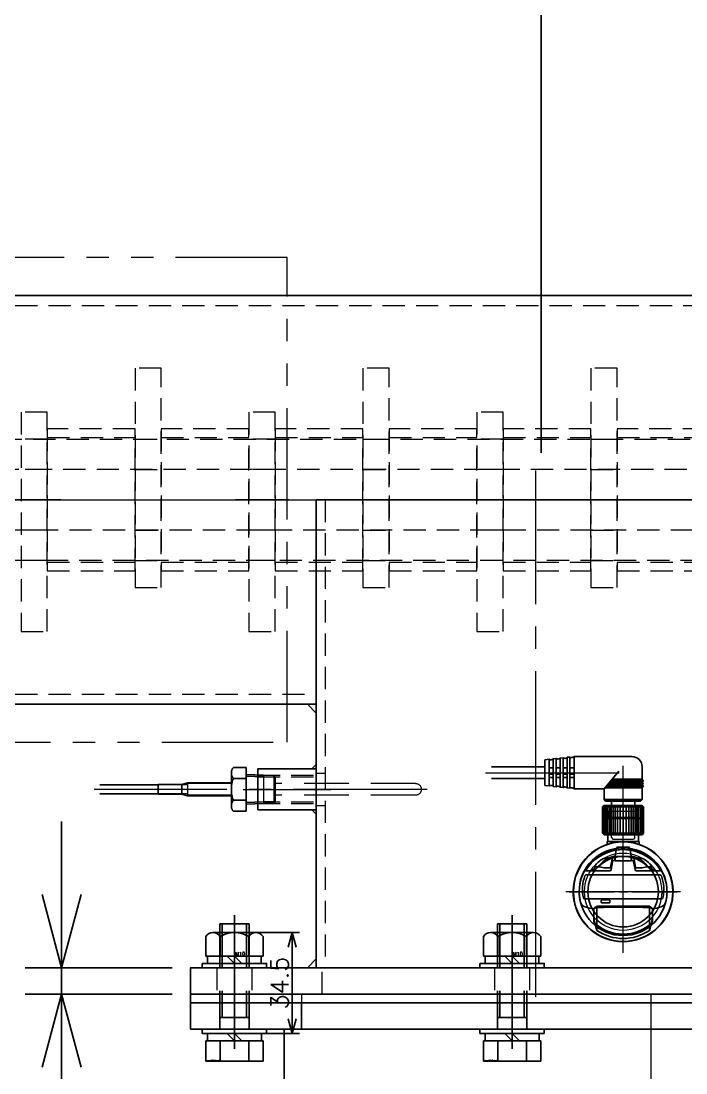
# Model space of a CAD drawing. Header units: millimetres. Extents: x 0 to 38884, y -3675 to 8056.
# Drawn here: x 27463.7 to 27691.2, y 1697.8 to 2057.5 of the extents above; entities that cross this region are included whole.
import ezdxf

# ---------------------------------------------------------------- set-up
doc = ezdxf.new("R2010")
doc.units = ezdxf.units.MM
doc.header["$LTSCALE"] = 2.4
doc.header["$PDMODE"] = 99
doc.header["$PDSIZE"] = 1
for name, pattern in [('CENTER2', [28.575, 19.05, -3.175, 3.175, -3.175]), ('HIDDEN', [9.525, 6.35, -3.175]), ('HIDDEN2', [4.7625, 3.175, -1.5875]), ('PHANTOM2', [31.75, 15.875, -3.175, 3.175, -3.175, 3.175, -3.175])]:
    doc.linetypes.add(name, pattern=pattern)
for name, color, linetype, lineweight in [('02_細線', 5, 'Continuous', 13), ('03_かくれ線', 6, 'HIDDEN2', 13), ('04_HIDDEN', 2, 'HIDDEN', 13), ('04_中心線', 1, 'CENTER2', 9), ('05_CENTER', 4, 'CENTER2', 13), ('06_PHANTOM', 2, 'PHANTOM2', 13), ('08_DIM', 3, 'Continuous', 13), ('11_HATCH', 4, 'Continuous', 13)]:
    doc.layers.add(name, color=color, linetype=linetype, lineweight=lineweight)
doc.layers.add('10_DRAFT', color=8, linetype='Continuous', lineweight=0, plot=False)
doc.styles.add('KSS_TXT', font='txt.shx', dxfattribs={"bigfont": 'extfont2.shx'})
doc.styles.add('KSS_TXT_L', font='txt.shx', dxfattribs={"height": 3, "bigfont": 'extfont2.shx'})
doc.dimstyles.new('KSS_DIM', dxfattribs={"dimscale": 2, "dimtxt": 3, "dimasz": 2.5, "dimexe": 1.25, "dimexo": 0.625, "dimtad": 1, "dimdsep": 46, "dimtxsty": 'KSS_TXT', "dimblk": 'OPEN30', "dimcen": 0, "dimazin": 2, "dimtfac": 0.75, "dimtmove": 0, "dimatfit": 3, "dimldrblk": 'OPEN30', "dimfxl": 1.25, "dimtolj": 1, "dimarcsym": 0})

# ---------------------------------------------------------------- blocks, each defined once
blk = doc.blocks.new('_Open30')
at = {"color": 0, "linetype": 'ByBlock', "lineweight": -2}
for p, q in [((-1, 0.268), (0, 0)), ((0, 0), (-1, -0.268)), ((0, 0), (-1, 0))]:
    blk.add_line(p, q, dxfattribs=at)
blk = doc.blocks.new('*D1209')
at = {"layer": '08_DIM', "color": 0, "lineweight": -2, "transparency": 16777216}
for p, q in [((27641.71, 1909.79), (27641.71, 2813.38)), ((28211.21, 1705.5), (28211.21, 2813.38)), ((28186.21, 2800.88), (27666.71, 2800.88))]:
    blk.add_line(p, q, dxfattribs=at)
at = {"layer": 'Defpoints', "color": 0, "transparency": 16777216}
for p in [(27641.71, 2800.88), (27641.71, 1903.54), (28211.21, 1699.25)]:
    blk.add_point(p, dxfattribs=at)
at = {"layer": '08_DIM', "color": 0, "lineweight": -2, "transparency": 16777216, "xscale": 25, "yscale": 25, "zscale": 25, "rotation": 180}
blk.add_blockref('_Open30', (27641.71, 2800.88), dxfattribs=at)
at = {"layer": '08_DIM', "color": 0, "lineweight": -2, "transparency": 16777216, "xscale": 25, "yscale": 25, "zscale": 25}
blk.add_blockref('_Open30', (28211.21, 2800.88), dxfattribs=at)
at = {"layer": '08_DIM', "color": 0, "transparency": 16777216, "insert": (27926.46, 2822.13), "char_height": 30, "attachment_point": 5, "style": 'KSS_TXT'}
blk.add_mtext('\\A1;569.5', dxfattribs=at)
blk = doc.blocks.new('M10Nza_1_1_1')
at = {"color": 0}
for p, q in [((-7.35, 12), (7.35, 12)), ((-9.8, 4), (-9.8, 10.69)), ((-4.9, 4), (-4.9, 10.69)), ((4.9, 10.69), (4.9, 4)), ((9.8, 10.69), (9.8, 4)), ((-9.8, 4), (9.8, 4)), ((-9.2, 1.5), (-9.2, 4)), ((0, 1.5), (-2.5, 4)), ((0, 4), (2.5, 1.5)), ((9.2, 4), (9.2, 1.5))]:
    blk.add_line(p, q, dxfattribs=at)
at = {"color": 0, "linetype": 'CENTER2'}
blk.add_line((0, 12), (0, 0), dxfattribs=at)
at = {"color": 0}
blk.add_lwpolyline([(-11, 1.5), (11, 1.5), (11, 0), (-11, 0)], close=True, dxfattribs=at)
for centre, radius, start, end in [((-7.35, 9.06), 2.94, 33.626, 146.374), ((0, 2.2), 9.8, 60, 120), ((7.35, 9.06), 2.94, 33.626, 146.374)]:
    blk.add_arc(centre, radius, start, end, dxfattribs=at)
at = {"layer": '10_DRAFT', "style": 'KSS_TXT'}
blk.add_text('M10', height=1.25, dxfattribs=at).set_placement((0.26, 4.12))
blk = doc.blocks.new('OP-75722b_1')
at = {"color": 0}
for p, q in [((0, 6.5), (0.5, 7)), ((0, 4), (0, 6.5)), ((0, -4), (0, 4)), ((0.5, -7), (0.5, 7)), ((9.5, 7), (0.5, 7)), ((0.5, 6.7), (9.5, 6.7)), ((0.5, 6.3), (9.5, 6.3)), ((0.5, 5.9), (9.5, 5.9)), ((0.5, 5.3), (9.5, 5.3)), ((0.5, 4.7), (9.5, 4.7)), ((0.5, 4.1), (9.5, 4.1)), ((9.5, -7), (9.5, 7)), ((10, 6.5), (9.5, 7)), ((10, 4), (10, 6.5)), ((10, -4), (10, 4)), ((10, 4), (11.5, 4)), ((11.5, 6), (12, 6.5)), ((11.5, 4), (11.5, 6)), ((11.5, -4), (11.5, 4)), ((12, 6.5), (12, -6.5)), ((16, 6.5), (12, 6.5)), ((16, 6.5), (16.5, 7)), ((16, -6.25), (16, 6.5)), ((16.5, -5.83), (16.5, 7)), ((16.5, 7), (17, 6.5)), ((17, 6.5), (17.5, 7)), ((17, -5.41), (17, 6.5)), ((17.5, -4.99), (17.5, 7)), ((17.5, 7), (18, 6.5)), ((18, 6.5), (18.5, 7)), ((18, 6.5), (18, -4.57)), ((18.5, -4.15), (18.5, 7)), ((18.5, 7), (19, 6.5)), ((19, -3.73), (19, 6.5)), ((23.2, 6.5), (19, 6.5)), ((0.5, 3.4), (9.5, 3.4)), ((0.5, 2.7), (9.5, 2.7)), ((0.5, 1.9), (9.5, 1.9)), ((0.5, 1), (9.5, 1)), ((0.5, 0), (9.5, 0)), ((26.7, -16.8), (26.7, 3.01)), ((0.5, -1), (9.5, -1)), ((0.5, -1.9), (9.5, -1.9)), ((0.5, -2.7), (9.5, -2.7)), ((0.5, -3.4), (9.5, -3.4)), ((15.7, -6.5), (21.73, -1.44)), ((0, -4), (0, -6.5)), ((0, -6.5), (0.5, -7)), ((0.5, -4.1), (9.5, -4.1)), ((0.5, -4.7), (9.5, -4.7)), ((0.5, -5.3), (9.5, -5.3)), ((0.5, -5.8), (9.5, -5.8)), ((0.5, -6.3), (9.5, -6.3)), ((0.5, -6.7), (9.5, -6.7)), ((9.5, -7), (0.5, -7)), ((10, -6.5), (9.5, -7)), ((10, -4), (11.5, -4)), ((10, -6.5), (10, -4)), ((11.5, -4), (11.5, -6)), ((11.5, -6), (12, -6.5)), ((15.7, -6.5), (12, -6.5)), ((15.7, -16.8), (15.7, -6.5)), ((15.7, -16.8), (26.7, -16.8)), ((19.55, -16.8), (19.55, -18.18)), ((20.7, -16.8), (20.7, -18.18)), ((22.85, -16.8), (22.85, -18.18)), ((15.86, -18.18), (26.56, -18.18)), ((15.86, -18.18), (15.97, -19.18)), ((15.97, -19.18), (26.45, -19.18)), ((16.13, -20.55), (26.31, -20.55)), ((16.13, -20.55), (16.25, -21.55)), ((16.25, -21.55), (26.2, -21.55)), ((19.55, -19.18), (19.55, -20.55)), ((19.55, -21.55), (19.55, -22.92)), ((20.7, -19.18), (20.7, -20.55)), ((20.7, -21.55), (20.7, -22.92)), ((22.85, -19.18), (22.85, -20.55)), ((22.85, -21.55), (22.85, -22.92)), ((26.2, -21.55), (26.31, -20.55)), ((26.45, -19.18), (26.56, -18.18)), ((16.4, -22.92), (26.06, -22.92)), ((16.4, -22.92), (16.52, -23.92)), ((16.52, -23.92), (25.95, -23.92)), ((19.55, -23.92), (19.55, -25.3)), ((20.7, -23.92), (20.7, -25.3)), ((22.85, -23.92), (22.85, -25.3)), ((25.95, -23.92), (26.06, -22.92)), ((16.68, -25.3), (25.81, -25.3)), ((16.68, -25.3), (16.85, -26.8)), ((19.2, -26.8), (16.85, -26.8)), ((19.2, -26.8), (19.2, -45)), ((23.2, -26.8), (19.2, -26.8)), ((23.2, -26.8), (23.2, -45)), ((23.2, -26.8), (25.65, -26.8)), ((25.65, -26.8), (25.81, -25.3))]:
    blk.add_line(p, q, dxfattribs=at)
for centre, radius, start, end in [((23.2, 3), 3.5, 359.9998, 90), ((15.06, -17.57), 1, 322.7692, 50.3512), ((27.35, -17.56), 1, 130.2745, 217.7373), ((15.34, -19.94), 1, 322.7692, 50.3512), ((15.61, -22.32), 1, 322.7692, 50.3512), ((26.85, -22.31), 1, 130.2745, 217.7373), ((27.1, -19.94), 1, 130.2745, 217.7373), ((15.88, -24.69), 1, 322.7692, 50.3512), ((26.6, -24.69), 1, 130.2745, 217.7373)]:
    blk.add_arc(centre, radius, start, end, dxfattribs=at)
at = {"layer": '05_CENTER', "color": 0}
for p, q in [((-1.5, 0), (23.55, 0)), ((21.2, -47.12), (21.2, 2.18))]:
    blk.add_line(p, q, dxfattribs=at)
at = {"layer": '10_DRAFT'}
for p, q in [((-1, 4), (-1.5, 3.5)), ((-1, 4), (0, 4)), ((-1.5, -3.5), (-1.5, 3.5)), ((-1, -4), (-1.5, -3.5)), ((-1, -4), (0, -4))]:
    blk.add_line(p, q, dxfattribs=at)
blk = doc.blocks.new('HTK1611a_1')
at = {"color": 0}
for p, q in [((6.03, 7.51), (6.03, -7.51)), ((6.03, 7.51), (10.03, 7.51)), ((10.07, 7.5), (10.03, 7.51)), ((10.12, 7.5), (10.07, 7.5)), ((10.16, 7.49), (10.12, 7.5)), ((10.2, 7.48), (10.16, 7.49)), ((10.25, 7.46), (10.2, 7.48)), ((10.29, 7.44), (10.25, 7.46)), ((10.33, 7.42), (10.29, 7.44)), ((10.37, 7.39), (10.33, 7.42)), ((10.41, 7.36), (10.37, 7.39)), ((10.45, 7.33), (10.41, 7.36)), ((10.49, 7.29), (10.45, 7.33)), ((10.53, 7.25), (10.49, 7.29)), ((10.57, 7.21), (10.53, 7.25)), ((10.6, 7.17), (10.57, 7.21)), ((6.03, 5.06), (0, 4.85)), ((0, 4.3), (6.03, 4.51)), ((10.03, 3.75), (6.03, 3.75)), ((10.03, 3.75), (10.07, 3.75)), ((10.07, 3.75), (10.03, 3.75)), ((10.07, 3.75), (10.12, 3.76)), ((10.12, 3.74), (10.07, 3.75)), ((10.12, 3.76), (10.16, 3.77)), ((10.16, 3.72), (10.12, 3.74)), ((10.16, 3.77), (10.2, 3.78)), ((10.2, 3.7), (10.16, 3.72)), ((10.2, 3.78), (10.25, 3.8)), ((10.25, 3.66), (10.2, 3.7)), ((10.25, 3.8), (10.29, 3.82)), ((10.29, 3.62), (10.25, 3.66)), ((10.29, 3.82), (10.33, 3.84)), ((10.33, 3.58), (10.29, 3.62)), ((10.33, 3.84), (10.37, 3.87)), ((10.37, 3.87), (10.41, 3.9)), ((10.41, 3.9), (10.45, 3.93)), ((10.45, 3.93), (10.49, 3.96)), ((10.49, 3.96), (10.53, 4)), ((10.53, 4), (10.57, 4.05)), ((10.57, 4.05), (10.6, 4.09)), ((10.64, 7.12), (10.6, 7.17)), ((10.6, 4.09), (10.64, 4.14)), ((10.67, 7.07), (10.64, 7.12)), ((10.64, 4.14), (10.67, 4.19)), ((10.71, 7.01), (10.67, 7.07)), ((10.67, 4.19), (10.71, 4.25)), ((10.74, 6.96), (10.71, 7.01)), ((10.71, 4.25), (10.74, 4.3)), ((10.77, 6.9), (10.74, 6.96)), ((10.74, 4.3), (10.77, 4.36)), ((10.8, 6.84), (10.77, 6.9)), ((10.77, 4.36), (10.8, 4.42)), ((10.82, 6.77), (10.8, 6.84)), ((10.8, 4.42), (10.82, 4.49)), ((10.85, 6.71), (10.82, 6.77)), ((10.82, 4.49), (10.85, 4.55)), ((10.87, 6.64), (10.85, 6.71)), ((10.85, 4.55), (10.87, 4.62)), ((10.9, 6.57), (10.87, 6.64)), ((10.87, 4.62), (10.9, 4.69)), ((10.92, 6.5), (10.9, 6.57)), ((10.9, 4.69), (10.92, 4.76)), ((10.94, 6.42), (10.92, 6.5)), ((10.92, 4.76), (10.94, 4.84)), ((10.95, 6.35), (10.94, 6.42)), ((10.94, 4.84), (10.95, 4.91)), ((10.97, 6.27), (10.95, 6.35)), ((10.95, 4.91), (10.97, 4.99)), ((10.98, 6.19), (10.97, 6.27)), ((10.97, 4.99), (10.98, 5.06)), ((11, 6.11), (10.98, 6.19)), ((10.98, 5.06), (11, 5.14)), ((11.01, 6.04), (11, 6.11)), ((11, 5.14), (11.01, 5.22)), ((11.01, 5.95), (11.01, 6.04)), ((11.02, 5.87), (11.01, 5.95)), ((11.01, 5.3), (11.02, 5.38)), ((11.01, 5.22), (11.01, 5.3)), ((11.03, 5.79), (11.02, 5.87)), ((11.02, 5.38), (11.03, 5.47)), ((11.03, 5.71), (11.03, 5.79)), ((11.03, 5.63), (11.03, 5.71)), ((11.03, 5.71), (11.03, -5.63)), ((11.03, 5.55), (11.03, 5.63)), ((11.03, 5.47), (11.03, 5.55)), ((10.37, 3.53), (10.33, 3.58)), ((10.41, 3.47), (10.37, 3.53)), ((10.45, 3.4), (10.41, 3.47)), ((10.49, 3.33), (10.45, 3.4)), ((10.53, 3.25), (10.49, 3.33)), ((10.57, 3.17), (10.53, 3.25)), ((10.6, 3.07), (10.57, 3.17)), ((10.64, 2.98), (10.6, 3.07)), ((10.67, 2.87), (10.64, 2.98)), ((10.71, 2.77), (10.67, 2.87)), ((10.74, 2.65), (10.71, 2.77)), ((10.77, 2.54), (10.74, 2.65)), ((10.8, 2.41), (10.77, 2.54)), ((10.82, 2.28), (10.8, 2.41)), ((10.85, 2.15), (10.82, 2.28)), ((10.87, 2.02), (10.85, 2.15)), ((10.9, 1.88), (10.87, 2.02)), ((10.92, 1.73), (10.9, 1.88)), ((10.94, 1.59), (10.92, 1.73)), ((10.95, 1.44), (10.94, 1.59)), ((10.97, 1.28), (10.95, 1.44)), ((10.98, 1.13), (10.97, 1.28)), ((11, 0.97), (10.98, 1.13)), ((11.01, 0.81), (11, 0.97)), ((11.01, 0.65), (11.01, 0.81)), ((11.02, 0.49), (11.01, 0.65)), ((11.03, 0.33), (11.02, 0.49)), ((11.03, 2.2), (26.03, 2.2)), ((11.03, 0.16), (11.03, 0.33)), ((11.03, 0), (11.03, 0.16)), ((11.03, -0.16), (11.03, 0)), ((26.03, 2.2), (28.03, 1.7)), ((28.03, 1.7), (36.03, 1.7)), ((28.03, 1.7), (28.03, -1.7)), ((36.03, 1.7), (36.03, -1.7)), ((36.03, 1.5), (56.03, 1.5)), ((10.29, -3.62), (10.33, -3.58)), ((10.33, -3.58), (10.37, -3.53)), ((10.37, -3.53), (10.41, -3.47)), ((10.41, -3.47), (10.45, -3.4)), ((10.45, -3.4), (10.49, -3.33)), ((10.49, -3.33), (10.53, -3.25)), ((10.53, -3.25), (10.57, -3.17)), ((10.57, -3.17), (10.6, -3.07)), ((10.6, -3.07), (10.64, -2.98)), ((10.64, -2.98), (10.67, -2.87)), ((10.67, -2.87), (10.71, -2.77)), ((10.71, -2.77), (10.74, -2.65)), ((10.74, -2.65), (10.77, -2.54)), ((10.77, -2.54), (10.8, -2.41)), ((10.8, -2.41), (10.82, -2.28)), ((10.82, -2.28), (10.85, -2.15)), ((10.85, -2.15), (10.87, -2.02)), ((10.87, -2.02), (10.9, -1.88)), ((10.9, -1.88), (10.92, -1.73)), ((10.92, -1.73), (10.94, -1.59)), ((10.94, -1.59), (10.95, -1.44)), ((10.95, -1.44), (10.97, -1.28)), ((10.97, -1.28), (10.98, -1.13)), ((10.98, -1.13), (11, -0.97)), ((11, -0.97), (11.01, -0.81)), ((11.01, -0.65), (11.02, -0.49)), ((11.01, -0.81), (11.01, -0.65)), ((11.02, -0.49), (11.03, -0.33)), ((11.03, -0.33), (11.03, -0.16)), ((26.03, -2.2), (11.03, -2.2)), ((28.03, -1.7), (26.03, -2.2)), ((36.03, -1.7), (28.03, -1.7)), ((36.03, -1.5), (56.03, -1.5)), ((0, -4.3), (6.03, -4.51)), ((0, -4.85), (6.03, -5.06)), ((10.03, -3.75), (6.03, -3.75)), ((10.07, -3.75), (10.03, -3.75)), ((10.03, -3.75), (10.07, -3.75)), ((10.07, -3.75), (10.12, -3.74)), ((10.12, -3.76), (10.07, -3.75)), ((10.12, -3.74), (10.16, -3.72)), ((10.16, -3.77), (10.12, -3.76)), ((10.16, -3.72), (10.2, -3.7)), ((10.2, -3.78), (10.16, -3.77)), ((10.2, -3.7), (10.25, -3.66)), ((10.25, -3.8), (10.2, -3.78)), ((10.25, -3.66), (10.29, -3.62)), ((10.29, -3.82), (10.25, -3.8)), ((10.33, -3.84), (10.29, -3.82)), ((10.37, -3.87), (10.33, -3.84)), ((10.41, -3.9), (10.37, -3.87)), ((10.45, -3.93), (10.41, -3.9)), ((10.49, -3.96), (10.45, -3.93)), ((10.53, -4), (10.49, -3.96)), ((10.57, -4.05), (10.53, -4)), ((10.6, -4.09), (10.57, -4.05)), ((10.57, -7.21), (10.6, -7.17)), ((10.64, -4.14), (10.6, -4.09)), ((10.6, -7.17), (10.64, -7.12)), ((10.67, -4.19), (10.64, -4.14)), ((10.64, -7.12), (10.67, -7.07)), ((10.71, -4.25), (10.67, -4.19)), ((10.67, -7.07), (10.71, -7.01)), ((10.74, -4.3), (10.71, -4.25)), ((10.71, -7.01), (10.74, -6.96)), ((10.77, -4.36), (10.74, -4.3)), ((10.74, -6.96), (10.77, -6.9)), ((10.8, -4.42), (10.77, -4.36)), ((10.77, -6.9), (10.8, -6.84)), ((10.82, -4.49), (10.8, -4.42)), ((10.8, -6.84), (10.82, -6.77)), ((10.85, -4.55), (10.82, -4.49)), ((10.82, -6.77), (10.85, -6.71)), ((10.87, -4.62), (10.85, -4.55)), ((10.85, -6.71), (10.87, -6.64)), ((10.9, -4.69), (10.87, -4.62)), ((10.87, -6.64), (10.9, -6.57)), ((10.92, -4.76), (10.9, -4.69)), ((10.9, -6.57), (10.92, -6.5)), ((10.94, -4.84), (10.92, -4.76)), ((10.92, -6.5), (10.94, -6.42)), ((10.95, -4.91), (10.94, -4.84)), ((10.94, -6.42), (10.95, -6.35)), ((10.97, -4.99), (10.95, -4.91)), ((10.95, -6.35), (10.97, -6.27)), ((10.98, -5.06), (10.97, -4.99)), ((10.97, -6.27), (10.98, -6.19)), ((11, -5.14), (10.98, -5.06)), ((10.98, -6.19), (11, -6.11)), ((11.01, -5.22), (11, -5.14)), ((11, -6.11), (11.01, -6.04)), ((11.01, -5.3), (11.01, -5.22)), ((11.02, -5.38), (11.01, -5.3)), ((11.01, -5.95), (11.02, -5.87)), ((11.01, -6.04), (11.01, -5.95)), ((11.03, -5.47), (11.02, -5.38)), ((11.02, -5.87), (11.03, -5.79)), ((11.03, -5.55), (11.03, -5.47)), ((11.03, -5.63), (11.03, -5.55)), ((11.03, -5.71), (11.03, -5.63)), ((11.03, -5.79), (11.03, -5.71)), ((6.03, -7.51), (10.03, -7.51)), ((10.03, -7.51), (10.07, -7.5)), ((10.07, -7.5), (10.12, -7.5)), ((10.12, -7.5), (10.16, -7.49)), ((10.16, -7.49), (10.2, -7.48)), ((10.2, -7.48), (10.25, -7.46)), ((10.25, -7.46), (10.29, -7.44)), ((10.29, -7.44), (10.33, -7.42)), ((10.33, -7.42), (10.37, -7.39)), ((10.37, -7.39), (10.41, -7.36)), ((10.41, -7.36), (10.45, -7.33)), ((10.45, -7.33), (10.49, -7.29)), ((10.49, -7.29), (10.53, -7.25)), ((10.53, -7.25), (10.57, -7.21))]:
    blk.add_line(p, q, dxfattribs=at)
at = {"layer": '04_HIDDEN', "color": 0}
for p, q in [((-3.47, 4.73), (-3.97, 4.18)), ((-3.97, 4.16), (0, 4.3)), ((-3.97, 4.16), (-3.97, -4.16)), ((0, 4.85), (-3.47, 4.73)), ((-3.47, 4.73), (-3.47, -4.73)), ((-51.97, 2), (-3.97, 2)), ((11.03, 2), (26.03, 2)), ((26.03, 2), (26.03, -2)), ((26.03, 1.5), (36.03, 1.5)), ((-51.97, -2), (-3.97, -2)), ((11.03, -2), (26.03, -2)), ((26.03, -1.5), (36.03, -1.5)), ((-3.97, -4.16), (-3.47, -4.71)), ((-3.97, -4.16), (0, -4.3)), ((-3.47, -4.73), (0, -4.85))]:
    blk.add_line(p, q, dxfattribs=at)
blk.add_arc((-51.97, 0), 2, 90, 270, dxfattribs=at)
at = {"layer": '05_CENTER', "color": 0}
blk.add_line((-55.97, 0), (58.03, 0), dxfattribs=at)
at = {"layer": '10_DRAFT'}
blk.add_line((0, 4.85), (0, -4.85), dxfattribs=at)
blk = doc.blocks.new('GP-M＊＊Tc_1')
at = {"color": 0}
for p, q in [((0, 16), (0, 16)), ((0, 14.42), (0, 14.5)), ((0, 14.42), (0, 14.5)), ((-10, 9.34), (-9, 13.23)), ((-9, 13.23), (-9, 5.44)), ((9, 13.23), (9, 5.44)), ((10, 9.34), (9, 13.23)), ((-10, 5.7), (-10, 10.5)), ((10, 5.7), (10, 10.5)), ((-9, 5.44), (-10, 5.75)), ((-9.65, 5.43), (-9, 5.43)), ((-9, 5), (0, 5)), ((0, 5), (9, 5)), ((4.5, 3.65), (4.5, 3.04)), ((4.8, 3.86), (7.2, 3.86)), ((7.5, 3.65), (7.5, 3.04)), ((9, 5.44), (10, 5.75)), ((9, 5.43), (9.65, 5.43)), ((-17.1, 0), (-17.1, 0)), ((13.11, 2.48), (-13.11, 2.48)), ((4.8, 2.83), (7.2, 2.83)), ((17.1, 0), (17.1, 0)), ((-4.56, -7.17), (-12.87, -7.17)), ((-12.61, -5.73), (12.61, -5.73)), ((4.56, -7.17), (12.87, -7.17)), ((-9.87, -7.64), (-9.8, -7.97)), ((-9.65, -7.22), (-9.65, -8.81)), ((-8.5, -8.52), (-8.91, -8.45)), ((-4.28, -8.42), (-3.77, -11.09)), ((-4.07, -7.58), (-3.58, -10.22)), ((-3.77, -9.17), (-3.77, -11.09)), ((-2.87, -10.72), (-3.66, -10.5)), ((-2.85, -10.7), (-2.73, -11.41)), ((-2.73, -12.3), (-2.73, -10.6)), ((-2.43, -10.52), (2.43, -10.52)), ((2.73, -12.3), (2.73, -10.6)), ((2.85, -10.7), (2.73, -11.41)), ((2.87, -10.72), (3.66, -10.5)), ((4.07, -7.58), (3.58, -10.22)), ((4.28, -8.42), (3.77, -11.09)), ((3.77, -9.17), (3.77, -11.09)), ((8.5, -8.52), (8.91, -8.45)), ((9.65, -7.22), (9.65, -8.81)), ((9.87, -7.64), (9.8, -7.97)), ((-5.15, -11.56), (-6.27, -11.4)), ((-2.73, -11.95), (-2.92, -10.97)), ((-2.73, -12.3), (-2.42, -14.17)), ((2.43, -12.07), (-2.43, -12.07)), ((-2.42, -14.17), (-2.23, -14.96)), ((2.42, -14.17), (2.23, -14.96)), ((2.73, -12.3), (2.42, -14.17)), ((2.73, -11.95), (2.92, -10.97)), ((5.15, -11.56), (6.27, -11.4)), ((-5.5, -17.2), (-5.5, -16.19)), ((-5.25, -17.2), (-5.5, -17.2)), ((5.25, -17.2), (-5.25, -17.2)), ((-5.25, -19.5), (-5.25, -17.2)), ((5.5, -17.2), (5.25, -17.2)), ((5.25, -19.5), (5.25, -17.2)), ((5.5, -17.2), (5.5, -16.19)), ((-5.25, -19.5), (-6, -19.5)), ((-5.25, -19.5), (5.25, -19.5)), ((6, -19.5), (5.25, -19.5))]:
    blk.add_line(p, q, dxfattribs=at)
blk.add_circle((0, 0), 17, dxfattribs=at)
for centre, radius, start, end in [((0, 0), 17.1, 288.762, 251.238), ((0, 0), 14.5, 46.3972, 133.6028), ((0, 0), 16, 55.7676, 124.2324), ((-4.84, 0.61), 10.18, 162.0846, 183.4338), ((-12.12, 2.81), 2.58, 110.3836, 158.741), ((-9.27, -5.68), 11.53, 93.6107, 108.94), ((-3.77, 13.54), 10.01, 231.512, 238.504), ((0, 305.3), 300, 268.2809, 271.7191), ((4.66, 3.65), 0.164, 124.4845, 180), ((4.8, 3.46), 0.404, 90, 124.4845), ((7.2, 3.46), 0.404, 55.5155, 90), ((7.34, 3.65), 0.164, 0, 55.5155), ((3.77, 13.54), 10.01, 301.496, 308.488), ((9.27, -5.68), 11.53, 71.06, 86.3893), ((12.12, 2.81), 2.58, 21.259, 69.6164), ((4.84, 0.61), 10.18, 356.5662, 17.9154), ((-0.75, -0.36), 14.26, 178.5668, 263.5951), ((-0.71, -0.79), 13.2, 167.4122, 200.4388), ((-13.11, 1.98), 0.5, 90, 167.4122), ((0.75, -0.36), 14.26, 276.4049, 1.4332), ((4.66, 3.04), 0.164, 180, 235.5155), ((4.8, 3.24), 0.404, 235.5155, 270), ((7.2, 3.24), 0.404, 270, 304.4845), ((7.34, 3.04), 0.164, 304.4845, 0), ((0.71, -0.79), 13.2, 339.5612, 12.5878), ((13.11, 1.98), 0.5, 12.5878, 90), ((-12.61, -5.23), 0.5, 200.4388, 270), ((-0.04, 0.63), 15.02, 211.3253, 260.883), ((0.79, 1.43), 14.21, 217.2624, 222.6782), ((-9.36, -7.71), 0.571, 110.52, 143.7381), ((-4.56, -7.67), 0.5, 10.5832, 90), ((0.04, 0.63), 15.02, 279.117, 328.6747), ((4.56, -7.67), 0.5, 90, 169.4168), ((9.36, -7.71), 0.571, 36.2619, 69.48), ((-0.79, 1.43), 14.21, 317.3218, 322.7376), ((12.61, -5.23), 0.5, 270, 339.5612), ((-9.54, -7.56), 0.345, 146.2138, 192.031), ((-9.38, -7.35), 0.446, 183.2379, 231.5895), ((-9.51, -7.91), 0.3, 191.6157, 222.1952), ((-9.34, -8.82), 0.311, 139.4207, 212.7982), ((-1.37, -2.18), 10.68, 219.5719, 234.4444), ((-9.07, -9.21), 0.781, 77.8314, 130.0532), ((-5.32, -22.26), 14.1, 86.8924, 103.0416), ((2.16, -0.14), 13.56, 218.1577, 237.3496), ((-4.57, -8.47), 0.3, 10.625, 86.8924), ((-4.14, -9.34), 0.654, 304.3433, 317.694), ((-3.9, -10.28), 0.326, 292.498, 9.6984), ((-2.59, -10.91), 0.332, 140.7688, 190.8997), ((-2.45, -11.04), 0.528, 87.7798, 139.2391), ((2.45, -11.04), 0.528, 40.7609, 92.2202), ((2.59, -10.91), 0.332, 349.1003, 39.2312), ((3.9, -10.28), 0.326, 170.3016, 247.502), ((4.14, -9.34), 0.654, 222.306, 235.6567), ((4.57, -8.47), 0.3, 93.1076, 169.375), ((5.32, -22.26), 14.1, 76.9584, 93.1076), ((-2.16, -0.14), 13.56, 302.6504, 321.8423), ((1.37, -2.18), 10.68, 305.5556, 320.4281), ((9.07, -9.21), 0.781, 49.9468, 102.1686), ((9.34, -8.82), 0.311, 327.2018, 40.5793), ((9.38, -7.35), 0.446, 308.4105, 356.7621), ((9.51, -7.91), 0.3, 317.8048, 348.3843), ((9.54, -7.56), 0.345, 347.969, 33.7862), ((-5.84, -8.43), 3, 234.4444, 261.7545), ((-3.64, -16.73), 5.38, 94.5835, 106.2876), ((-0.41, -0.17), 12.22, 248.0758, 259.1007), ((-4.08, -11.05), 0.308, 270.9263, 352.1482), ((-2.42, -12.39), 0.316, 90.5002, 163.1469), ((-0.01, -0.35), 14.04, 260.1067, 279.9992), ((2.42, -12.39), 0.316, 16.8531, 89.4998), ((0.41, -0.17), 12.22, 280.8993, 291.9242), ((4.08, -11.05), 0.308, 187.8518, 269.0737), ((3.64, -16.73), 5.38, 73.7124, 85.4165), ((5.84, -8.43), 3, 278.2455, 305.5556), ((0, 0), 17.1, 251.238, 288.762), ((-1.94, -14.89), 0.3, 193.872, 268.4995), ((-0.01, 58.68), 73.89, 268.4995, 271.5194), ((1.94, -14.89), 0.3, 271.5194, 346.128)]:
    blk.add_arc(centre, radius, start, end, dxfattribs=at)
at = {"layer": '05_CENTER', "color": 0}
for p, q in [((0, 20.86), (0, -27.5)), ((-19.6, 0), (19.6, 0))]:
    blk.add_line(p, q, dxfattribs=at)
at = {"layer": '10_DRAFT'}
for p, q in [((-6, -25), (-6, -19.5)), ((-5.4, -19.5), (-5.4, -25.4)), ((5.4, -25.4), (5.4, -19.5)), ((6, -25), (6, -19.5)), ((6, -25), (-6, -25)), ((-5.25, -25.5), (-6, -25)), ((5.25, -25.5), (6, -25)), ((5.25, -25.5), (-5.25, -25.5)), ((-5.25, -27.5), (-5.25, -25.5)), ((5.25, -27.5), (-5.25, -27.5)), ((5.25, -27.5), (5.25, -25.5))]:
    blk.add_line(p, q, dxfattribs=at)
blk = doc.blocks.new('A$C3D81658F_1_1_1')
at = {"color": 0}
for p, q in [((-9.81, 11), (9.81, 11)), ((-9.81, 4), (-9.81, 11)), ((-4.91, 4), (-4.91, 11)), ((4.91, 4), (4.91, 11)), ((9.81, 4), (9.81, 11)), ((9.81, 4), (-9.81, 4)), ((-9.25, 4), (-9.25, 1.5)), ((0, 1.5), (-2.5, 4)), ((0, 4), (2.5, 1.5)), ((9.25, 1.5), (9.25, 4)), ((-11, 1.5), (11, 1.5)), ((-11, 1.5), (-11, 0)), ((-11, 0), (11, 0)), ((11, 0), (11, 1.5))]:
    blk.add_line(p, q, dxfattribs=at)
at = {"color": 0, "linetype": 'CENTER2'}
blk.add_line((0, -39), (0, 14), dxfattribs=at)
at = {"color": 0, "linetype": 'HIDDEN'}
for p, q in [((-5, -36), (-5, 0)), ((5, -36), (5, 0)), ((-5, -4), (5, -4)), ((-4.19, -36), (-4.19, -4)), ((4.19, -36), (4.19, -4)), ((-5, -36), (5, -36))]:
    blk.add_line(p, q, dxfattribs=at)
at = {"layer": '10_DRAFT', "style": 'KSS_TXT_L'}
blk.add_text('BT-M10x40L,SW,PW', height=0.3, dxfattribs=at).set_placement((5.14, 10.66))
blk = doc.blocks.new('A$C306330B1_1')
at = {"color": 4, "xscale": -1, "rotation": 270}
blk.add_blockref('OP-75722b_1', (1198, -114.5), dxfattribs=at)
at = {"color": 4, "xscale": -1}
blk.add_blockref('HTK1611a_1', (1075, -99), dxfattribs=at)
at = {"color": 4, "rotation": 180.0000000000002}
blk.add_blockref('GP-M＊＊Tc_1', (1198, -134), dxfattribs=at)
at = {"rotation": 180}
for p in [(1065, -181), (1160, -181)]:
    blk.add_blockref('A$C3D81658F_1_1_1', p, dxfattribs=at)
for p in [(1065, -160), (1160, -160)]:
    blk.add_blockref('M10Nza_1_1_1', p)
blk = doc.blocks.new('A$C334E7EDF_1')
at = {"color": 0, "transparency": 33554559}
for p, q in [((-119.5, 269), (-119.5, 260)), ((-125.5, 260), (-125.5, 149))]:
    blk.add_line(p, q, dxfattribs=at)
blk.add_lwpolyline([(-157.5, 260), (157.5, 260), (157.5, 269), (-157.5, 269)], close=True, dxfattribs=at)
at = {"layer": '05_CENTER', "color": 0}
for p, q in [((-142.5, 254.04), (-142.5, 274.72)), ((-47.5, 254.04), (-47.5, 274.72))]:
    blk.add_line(p, q, dxfattribs=at)
at = {"layer": '05_CENTER', "color": 0, "transparency": 33554559}
blk.add_line((0, 269), (0, 0), dxfattribs=at)
blk = doc.blocks.new('*D1179')
at = {"layer": '08_DIM', "color": 0, "lineweight": -2, "transparency": 16777216}
for p, q in [((25571.71, 2794.63), (25571.71, 2813.38)), ((27641.71, 1909.79), (27641.71, 2813.38)), ((25596.71, 2800.88), (27616.71, 2800.88))]:
    blk.add_line(p, q, dxfattribs=at)
at = {"layer": 'Defpoints', "color": 0, "transparency": 16777216}
for p in [(27641.71, 2800.88), (25571.71, 2788.38), (27641.71, 1903.54)]:
    blk.add_point(p, dxfattribs=at)
at = {"layer": '08_DIM', "color": 0, "lineweight": -2, "transparency": 16777216, "xscale": 25, "yscale": 25, "zscale": 25, "rotation": 180}
blk.add_blockref('_Open30', (25571.71, 2800.88), dxfattribs=at)
at = {"layer": '08_DIM', "color": 0, "lineweight": -2, "transparency": 16777216, "xscale": 25, "yscale": 25, "zscale": 25}
blk.add_blockref('_Open30', (27641.71, 2800.88), dxfattribs=at)
at = {"layer": '08_DIM', "color": 0, "transparency": 16777216, "insert": (26606.71, 2822.13), "char_height": 30, "attachment_point": 5, "style": 'KSS_TXT'}
blk.add_mtext('\\A1;2070', dxfattribs=at)
blk = doc.blocks.new('*D1182')
at = {"layer": '08_DIM', "color": 0, "lineweight": -2, "transparency": 16777216}
for p, q in [((26474.71, 1782.5), (26474.71, 1341.22)), ((27764.71, 1777.5), (27764.71, 1341.22)), ((26499.71, 1353.72), (27739.71, 1353.72))]:
    blk.add_line(p, q, dxfattribs=at)
at = {"layer": 'Defpoints', "color": 0, "transparency": 16777216}
for p in [(26474.71, 1788.75), (27764.71, 1783.75), (27764.71, 1353.72)]:
    blk.add_point(p, dxfattribs=at)
at = {"layer": '08_DIM', "color": 0, "lineweight": -2, "transparency": 16777216, "xscale": 25, "yscale": 25, "zscale": 25, "rotation": 180}
blk.add_blockref('_Open30', (26474.71, 1353.72), dxfattribs=at)
at = {"layer": '08_DIM', "color": 0, "lineweight": -2, "transparency": 16777216, "xscale": 25, "yscale": 25, "zscale": 25}
blk.add_blockref('_Open30', (27764.71, 1353.72), dxfattribs=at)
at = {"layer": '08_DIM', "color": 0, "transparency": 16777216, "char_height": 30, "attachment_point": 5, "style": 'KSS_TXT'}
for s, insert in [('\\A1;1290', (27119.71, 1374.97)), ('\\A1;(混合練り機)', (27119.71, 1332.47))]:
    blk.add_mtext(s, dxfattribs=dict(at, insert=insert))
blk = doc.blocks.new('*U1257')
at = {"layer": '04_中心線', "color": 0, "linetype": 'CENTER2', "transparency": 16777216}
for p, q in [((0, 3), (0, 18.5)), ((-18.5, 0), (-3, 0)), ((3, 0), (18.5, 0)), ((0, -18.5), (0, -3))]:
    blk.add_line(p, q, dxfattribs=at)
at = {"layer": '04_中心線', "color": 0, "linetype": 'Continuous', "transparency": 16777216}
for p, q in [((-1.5, 0), (1.5, 0)), ((0, -1.5), (0, 1.5))]:
    blk.add_line(p, q, dxfattribs=at)
blk = doc.blocks.new('*D1308')
at = {"layer": '08_DIM', "color": 0, "lineweight": -2, "transparency": 16777216}
for p, q in [((27477.6, 1758.75), (27477.6, 1783.75)), ((27515.46, 1733.75), (27465.1, 1733.75)), ((27477.6, 1733.75), (27477.6, 1724.75)), ((27515.46, 1724.75), (27465.1, 1724.75)), ((27477.6, 1699.75), (27477.6, 1674.75))]:
    blk.add_line(p, q, dxfattribs=at)
at = {"layer": 'Defpoints', "color": 0, "transparency": 16777216}
for p in [(27521.71, 1733.75), (27477.6, 1724.75), (27521.71, 1724.75)]:
    blk.add_point(p, dxfattribs=at)
at = {"layer": '08_DIM', "color": 0, "lineweight": -2, "transparency": 16777216, "xscale": 25, "yscale": 25, "zscale": 25}
for p, rotation in [((27477.6, 1733.75), 270), ((27477.6, 1724.75), 90)]:
    blk.add_blockref('_Open30', p, dxfattribs=dict(at, rotation=rotation))
at = {"layer": '08_DIM', "color": 0, "transparency": 16777216, "insert": (27442.9, 1727.73), "char_height": 30, "attachment_point": 5, "rotation": 90, "style": 'KSS_TXT'}
blk.add_mtext('\\A1;9', dxfattribs=at)
blk = doc.blocks.new('A$C0D4411A6_1')
at = {"color": 3}
blk.add_lwpolyline([(-157.5, 0), (157.5, 0), (157.5, -3), (-157.5, -3)], close=True, dxfattribs=at)
at = {"layer": '04_HIDDEN', "color": 3}
for p, q in [((-119.5, 0), (-119.5, -3)), ((119.5, 0), (119.5, -3))]:
    blk.add_line(p, q, dxfattribs=at)
at = {"layer": '05_CENTER'}
for p, q in [((-142.5, 3.2), (-142.5, -6.37)), ((142.5, 3.2), (142.5, -6.37))]:
    blk.add_line(p, q, dxfattribs=at)
at = {"layer": '10_DRAFT'}
blk.add_line((0, 0), (0, -3), dxfattribs=at)
blk = doc.blocks.new('*D1416')
at = {"color": 0, "lineweight": -2, "transparency": 16777216}
for p, q in [((27537.96, 1745.75), (27558.96, 1745.75)), ((27556.46, 1740.75), (27556.46, 1716.25)), ((27537.96, 1711.25), (27558.96, 1711.25))]:
    blk.add_line(p, q, dxfattribs=at)
at = {"layer": 'Defpoints', "color": 0, "transparency": 16777216}
for p in [(27536.71, 1745.75), (27536.71, 1711.25), (27556.46, 1711.25)]:
    blk.add_point(p, dxfattribs=at)
at = {"color": 0, "lineweight": -2, "transparency": 16777216, "xscale": 5, "yscale": 5, "zscale": 5}
for p, rotation in [((27556.46, 1745.75), 90), ((27556.46, 1711.25), 270)]:
    blk.add_blockref('_Open30', p, dxfattribs=dict(at, rotation=rotation))
at = {"color": 0, "transparency": 16777216, "insert": (27552.21, 1728.5), "char_height": 6, "attachment_point": 5, "rotation": 90, "style": 'KSS_TXT'}
blk.add_mtext('\\A1;34.5', dxfattribs=at)

msp = doc.modelspace()

# ---------------------------------------------------------------- linework, layer by layer
at = {"color": 0}
for p, q in [((26483.7122, 1963.6505), (27755.7122, 1963.6505)), ((27564.7122, 1893.7505), (27564.7122, 1823.8505)), ((27564.7122, 1893.7505), (27714.7122, 1893.7505)), ((26483.7122, 1823.8505), (27564.7122, 1823.8505))]:
    msp.add_line(p, q, dxfattribs=at)
for points in [[(27564.7122, 1733.7505), (27714.7122, 1733.7505), (27714.7122, 1893.7505), (27564.7122, 1893.7505)], [(27544.7122, 1787.7505), (27564.7122, 1787.7505), (27564.7122, 1801.7505), (27544.7122, 1801.7505)], [(27521.7122, 1724.7505), (27836.7122, 1724.7505), (27836.7122, 1733.7505), (27521.7122, 1733.7505)]]:
    msp.add_lwpolyline(points, close=True)
at = {"color": 3}
msp.add_lwpolyline([(27564.7122, 1820.8505), (27564.7122, 1823.8505), (27561.7122, 1823.8505), (27564.7122, 1820.8505)], dxfattribs=at)
for radius in [15, 12.0585]:
    msp.add_circle((27669.7122, 1759.7505), radius)
at = {"layer": '02_細線'}
msp.add_circle((27669.7122, 1759.7505), 13.2205, dxfattribs=at)
at = {"layer": '03_かくれ線'}
for p, q in [((26478.7122, 1960.2505), (27764.7122, 1960.2505)), ((26507.71, 1914.5352), (27742.71, 1914.5352)), ((27472.7077, 1914.5352), (27463.7077, 1914.5352)), ((27472.7077, 1915.0505), (27502.7077, 1915.0505)), ((27502.7077, 1914.5352), (27511.7077, 1914.5352)), ((27511.7077, 1915.0505), (27541.7077, 1915.0505)), ((27550.7077, 1914.5352), (27541.7077, 1914.5352)), ((27550.7077, 1915.0505), (27580.7077, 1915.0505)), ((27580.7077, 1914.5352), (27589.7077, 1914.5352)), ((27589.7077, 1915.0505), (27619.7077, 1915.0505)), ((27628.7077, 1914.5352), (27619.7077, 1914.5352)), ((27628.7077, 1915.0505), (27658.7077, 1915.0505)), ((27658.7077, 1914.5352), (27667.7077, 1914.5352)), ((27667.7077, 1915.0505), (27697.7077, 1915.0505)), ((27725.818, 1904.1428), (26507.71, 1904.1428)), ((27472.7077, 1904.1428), (27463.7077, 1904.1428)), ((27502.7077, 1904.1428), (27511.7077, 1904.1428)), ((27550.7077, 1904.1428), (27541.7077, 1904.1428)), ((27580.7077, 1904.1428), (27589.7077, 1904.1428)), ((27628.7077, 1904.1428), (27619.7077, 1904.1428)), ((27658.7077, 1904.1428), (27667.7077, 1904.1428)), ((27429.2248, 1893.7505), (27468.2267, 1893.7505)), ((27477.2905, 1893.7505), (27459.1249, 1893.7505)), ((27472.7077, 1893.7505), (27463.7077, 1893.7505)), ((27463.7077, 1893.7505), (27472.7077, 1893.7505)), ((27468.2248, 1893.7505), (27507.2267, 1893.7505)), ((27498.1249, 1893.7505), (27516.2905, 1893.7505)), ((27502.7077, 1893.7505), (27511.7077, 1893.7505)), ((27507.2248, 1893.7505), (27546.2267, 1893.7505)), ((27555.2905, 1893.7505), (27537.1249, 1893.7505)), ((27550.7077, 1893.7505), (27541.7077, 1893.7505)), ((27541.7077, 1893.7505), (27550.7077, 1893.7505)), ((27546.2248, 1893.7505), (27585.2267, 1893.7505)), ((27567.7122, 1893.7505), (27567.7122, 1733.7505)), ((27576.1249, 1893.7505), (27594.2905, 1893.7505)), ((27580.7077, 1893.7505), (27589.7077, 1893.7505)), ((27585.2248, 1893.7505), (27624.2267, 1893.7505)), ((27633.2905, 1893.7505), (27615.1249, 1893.7505)), ((27628.7077, 1893.7505), (27619.7077, 1893.7505)), ((27619.7077, 1893.7505), (27628.7077, 1893.7505)), ((27624.2248, 1893.7505), (27663.2267, 1893.7505)), ((27654.1249, 1893.7505), (27672.2905, 1893.7505)), ((27658.7077, 1893.7505), (27667.7077, 1893.7505)), ((27663.2248, 1893.7505), (27702.2267, 1893.7505)), ((27705.0334, 1883.3582), (26507.71, 1883.3582)), ((27472.7077, 1883.3582), (27463.7077, 1883.3582)), ((27502.7077, 1883.3582), (27511.7077, 1883.3582)), ((27550.7077, 1883.3582), (27541.7077, 1883.3582)), ((27580.7077, 1883.3582), (27589.7077, 1883.3582)), ((27628.7077, 1883.3582), (27619.7077, 1883.3582)), ((27658.7077, 1883.3582), (27667.7077, 1883.3582)), ((27742.71, 1872.9659), (26507.71, 1872.9659)), ((27472.7077, 1872.9659), (27463.7077, 1872.9659)), ((27472.7077, 1872.4505), (27502.7077, 1872.4505)), ((27502.7077, 1872.9659), (27511.7077, 1872.9659)), ((27511.7077, 1872.4505), (27541.7077, 1872.4505)), ((27550.7077, 1872.9659), (27541.7077, 1872.9659)), ((27550.7077, 1872.4505), (27580.7077, 1872.4505)), ((27580.7077, 1872.9659), (27589.7077, 1872.9659)), ((27589.7077, 1872.4505), (27619.7077, 1872.4505)), ((27628.7077, 1872.9659), (27619.7077, 1872.9659)), ((27628.7077, 1872.4505), (27658.7077, 1872.4505)), ((27658.7077, 1872.9659), (27667.7077, 1872.9659)), ((27667.7077, 1872.4505), (27697.7077, 1872.4505)), ((26478.7122, 1827.2505), (27564.7122, 1827.2505)), ((27544.7122, 1799.6145), (27564.7122, 1799.6145)), ((27544.7122, 1799.0335), (27564.7122, 1799.0335)), ((27564.7122, 1800.2505), (27567.7122, 1800.2505)), ((27544.7122, 1790.4675), (27564.7122, 1790.4675)), ((27544.7122, 1789.8865), (27564.7122, 1789.8865)), ((27564.7122, 1789.2505), (27567.7122, 1789.2505)), ((27530.7122, 1733.7505), (27530.7122, 1724.7505)), ((27542.7122, 1733.7505), (27542.7122, 1724.7505)), ((27566.7122, 1724.7505), (27566.7122, 1733.7505)), ((27625.7122, 1733.7505), (27625.7122, 1724.7505)), ((27637.7122, 1733.7505), (27637.7122, 1724.7505))]:
    msp.add_line(p, q, dxfattribs=at)
for points in [[(27511.7077, 1938.7505), (27502.7077, 1938.7505), (27502.7077, 1863.7505), (27511.7077, 1863.7505)], [(27589.7077, 1938.7505), (27580.7077, 1938.7505), (27580.7077, 1863.7505), (27589.7077, 1863.7505)], [(27667.7077, 1938.7505), (27658.7077, 1938.7505), (27658.7077, 1863.7505), (27667.7077, 1863.7505)], [(27463.7077, 1848.7505), (27472.7077, 1848.7505), (27472.7077, 1923.7505), (27463.7077, 1923.7505)], [(27541.7077, 1848.7505), (27550.7077, 1848.7505), (27550.7077, 1923.7505), (27541.7077, 1923.7505)], [(27619.7077, 1848.7505), (27628.7077, 1848.7505), (27628.7077, 1923.7505), (27619.7077, 1923.7505)], [(27472.7077, 1869.4505), (27502.7077, 1869.4505), (27502.7077, 1918.0505), (27472.7077, 1918.0505)], [(27511.7077, 1869.4505), (27541.7077, 1869.4505), (27541.7077, 1918.0505), (27511.7077, 1918.0505)], [(27550.7077, 1869.4505), (27580.7077, 1869.4505), (27580.7077, 1918.0505), (27550.7077, 1918.0505)], [(27589.7077, 1869.4505), (27619.7077, 1869.4505), (27619.7077, 1918.0505), (27589.7077, 1918.0505)], [(27628.7077, 1869.4505), (27658.7077, 1869.4505), (27658.7077, 1918.0505), (27628.7077, 1918.0505)], [(27667.7077, 1869.4505), (27697.7077, 1869.4505), (27697.7077, 1918.0505), (27667.7077, 1918.0505)]]:
    msp.add_lwpolyline(points, close=True, dxfattribs=at)
at = {"layer": '04_中心線'}
for p, q in [((27639.7122, 1903.7505), (27639.7122, 1723.7505)), ((26462.6925, 1893.7505), (27781.8524, 1893.7505)), ((26495.71, 1893.7505), (28088.71, 1893.7505)), ((27539.7122, 1794.7505), (27569.7122, 1794.7505)), ((27563.2122, 1794.7505), (27569.2122, 1794.7505)), ((27536.7122, 1720.2505), (27536.7122, 1738.2505)), ((27631.7122, 1720.2505), (27631.7122, 1738.2505))]:
    msp.add_line(p, q, dxfattribs=at)
at = {"layer": '06_PHANTOM', "color": 1}
msp.add_lwpolyline([(27554.7122, 1976.6505), (27054.7122, 1976.6505), (27054.7122, 1810.8505), (27554.7122, 1810.8505)], close=True, dxfattribs=at)
at = {"layer": '11_HATCH'}
for points in [[(27563.2122, 1801.7505), (27564.7122, 1803.2505), (27564.7122, 1801.7505), (27563.2122, 1801.7505)], [(27563.2122, 1787.7505), (27564.7122, 1787.7505), (27564.7122, 1786.2505), (27563.2122, 1787.7505)], [(27564.7122, 1733.7505), (27564.7122, 1736.7505), (27561.7122, 1733.7505), (27564.7122, 1733.7505)]]:
    msp.add_lwpolyline(points, dxfattribs=at)

# ---------------------------------------------------------------- block references
for name, p in [('A$C306330B1_1', (26471.7122, 1893.7505)), ('A$C0D4411A6_1', (27679.2122, 1724.7505))]:
    msp.add_blockref(name, p)
at = {"color": 9}
msp.add_blockref('A$C334E7EDF_1', (27679.2122, 1452.7505), dxfattribs=at)
at = {"layer": '04_中心線', "linetype": 'CENTER2'}
msp.add_blockref('*U1257', (27669.7122, 1759.7505), dxfattribs=at)

# ---------------------------------------------------------------- dimensions: what is measured, and where the dimension line sits
dim = msp.add_aligned_dim(p1=(27536.7123, 1745.7505), p2=(27536.7123, 1711.2505), distance=19.749, dimstyle='KSS_DIM')
dim.commit()
dim.dimension.update_dxf_attribs({"geometry": '*D1416', "text_midpoint": (27552.2113, 1728.5005)})
at = {"layer": '08_DIM', "color": 1}
dim = msp.add_linear_dim(base=(27641.7122, 2800.8771), p1=(25571.7122, 2788.3771), p2=(27641.7122, 1903.5394), dimstyle='KSS_DIM', override={"dimscale": 10, "dimarcsym": 1}, dxfattribs=at)
dim.commit()
dim.dimension.update_dxf_attribs({"geometry": '*D1179', "text_midpoint": (26606.7122, 2822.1271)})
at = {"layer": '08_DIM'}
for base, p1, p2, override, picture, middle in [((27641.7122, 2800.8771), (28211.2122, 1699.2505), (27641.7122, 1903.5394), {"dimscale": 10, "dimarcsym": 1}, '*D1209', (27926.4622, 2822.1271)), ((27764.7122, 1353.722), (26474.7122, 1788.7505), (27764.7122, 1783.7505), {"dimscale": 10, "dimpost": '\\X(混合練り機)', "dimarcsym": 1}, '*D1182', (27119.7122, 1353.722))]:
    dim = msp.add_linear_dim(base=base, p1=p1, p2=p2, dimstyle='KSS_DIM', override=override, dxfattribs=at)
    dim.commit()
    dim.dimension.update_dxf_attribs({"geometry": picture, "text_midpoint": middle})
dim = msp.add_linear_dim(base=(27477.5959, 1724.7505), p1=(27521.7122, 1733.7505), p2=(27521.7122, 1724.7505), angle=90, dimstyle='KSS_DIM', override={"dimscale": 10, "dimtmove": 2, "dimarcsym": 1}, dxfattribs=at)
dim.commit()
dim.dimension.update_dxf_attribs({"geometry": '*D1308', "text_midpoint": (27442.8959, 1727.73), "dimtype": 160})

doc.saveas('drawing.dxf')
